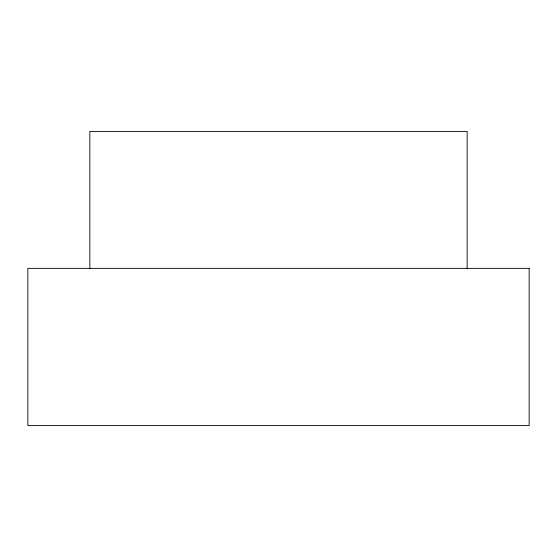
<?xml version="1.0" encoding="UTF-8"?>
<svg xmlns="http://www.w3.org/2000/svg" width="557" height="557" viewBox="0 0 557 557"><rect width="100%" height="100%" fill="white"/><g stroke="black" fill="none" stroke-linecap="round" stroke-linejoin="round"><path stroke-width="0.84" d="M467.156 268.704L467.156 131.403L89.844 131.403L89.844 268.704M529.15 268.363L27.85 268.363L27.85 425.597L529.15 425.597L529.15 268.363"/></g></svg>
